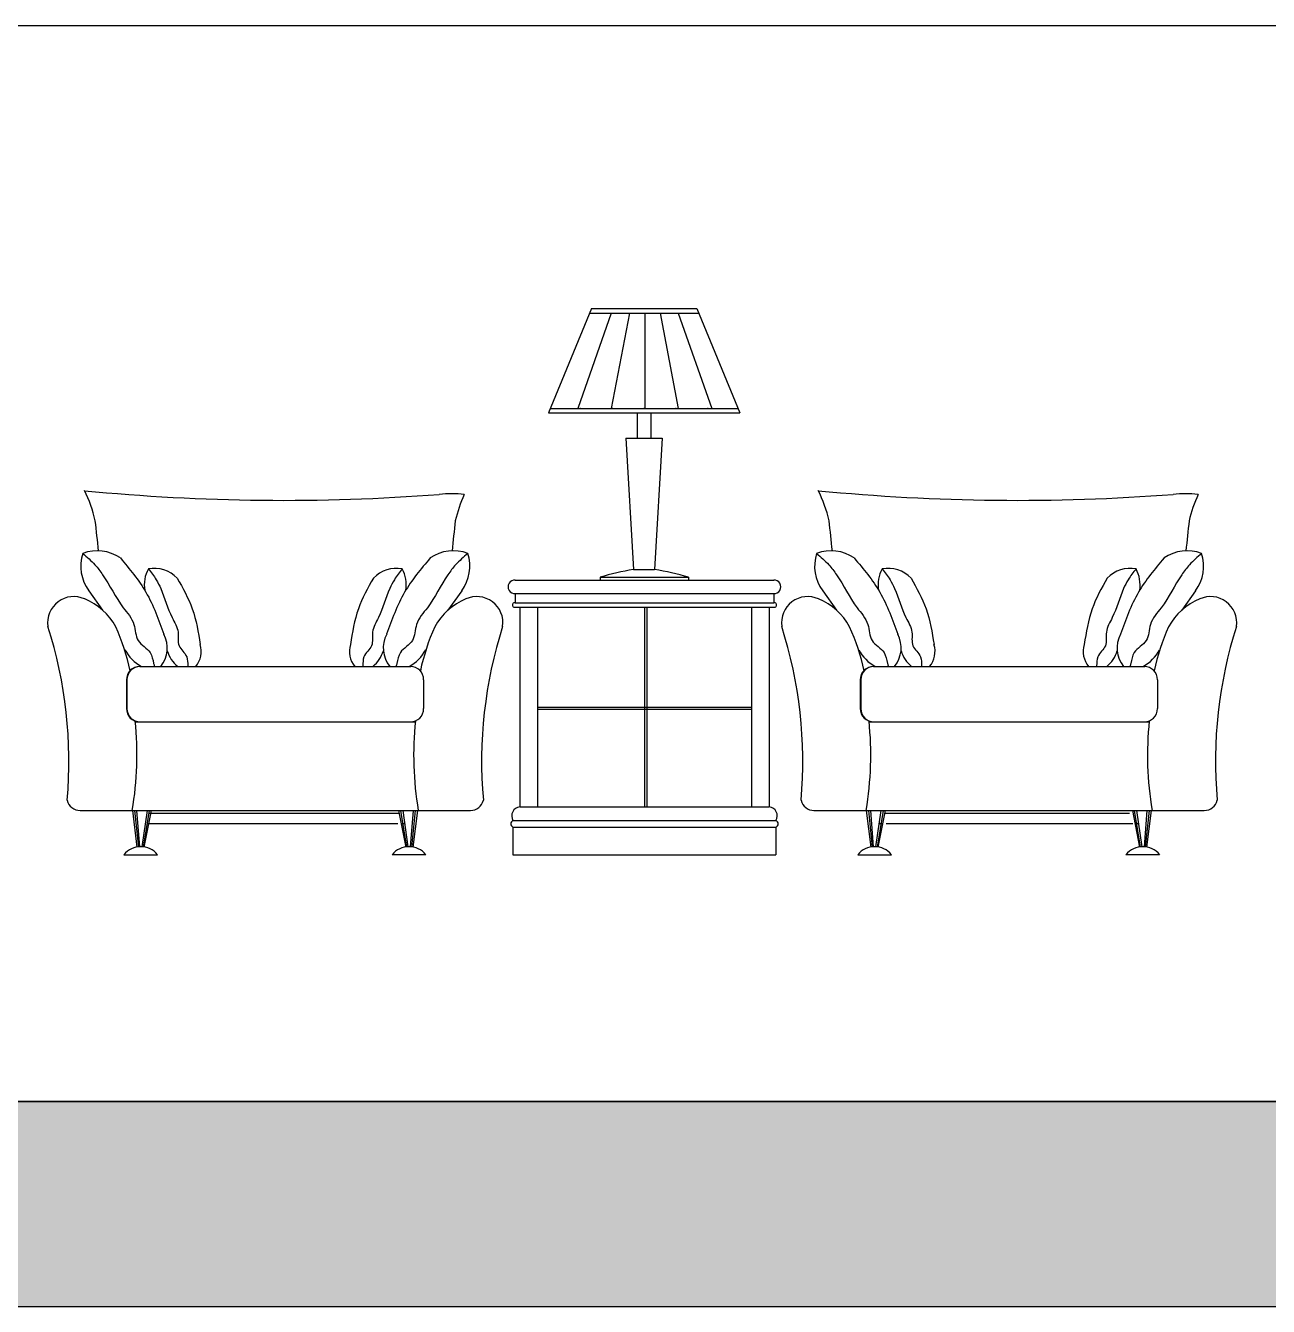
# Model space of a CAD drawing. Header units: millimetres. Extents: x 1987 to 28581, y 809 to 14560.
# Drawn here: x 14107 to 16494, y 809 to 3269 of the extents above; entities that cross this region are included whole.
import ezdxf

# ---------------------------------------------------------------- set-up
doc = ezdxf.new("R2010")
doc.units = ezdxf.units.MM
doc.layers.add('www.cad-blocks.net', color=7, linetype='Continuous')

# ---------------------------------------------------------------- blocks, each defined once
blk = doc.blocks.new('A$C60DD5846')
for p, q in [((1043.8, 1048.8), (961.2, 848.3)), ((1082.1, 1040.1), (1017.6, 856.6)), ((1040.2, 1040.1), (1249.7, 1040.1)), ((1043.8, 1048.8), (1246.1, 1048.8)), ((1116.8, 1040.1), (1082, 856.6)), ((1146.4, 1040.1), (1146.4, 857)), ((1176, 1040.1), (1210.8, 856.6)), ((1210.7, 1040.1), (1275.2, 856.6)), ((1246.1, 1048.8), (1328.7, 848.3)), ((961.2, 848.3), (1328.7, 848.3)), ((964.8, 857), (1325.1, 857)), ((1131.9, 848.3), (1131.9, 800.2)), ((1158, 848.3), (1158, 800.2)), ((1110.1, 800.2), (1179.8, 800.2)), ((1110.1, 800.2), (1124.8, 547.8)), ((1179.8, 800.2), (1165.1, 547.8)), ((1124.8, 547.8), (1165, 547.8)), ((897.5, 527.4), (1394.1, 527.4)), ((1060.4, 532.9), (1060.4, 527.4)), ((1060.4, 532.9), (1230.5, 532.9)), ((1230.5, 532.9), (1230.5, 527.4)), ((78.6, 506.8), (105.1, 469.6)), ((794.7, 506.8), (768.3, 469.6)), ((897.5, 501.3), (897.5, 483.9)), ((897.5, 501.3), (1394.1, 501.3)), ((1394.1, 501.3), (1394.1, 483.9)), ((1488.2, 506.8), (1514.6, 469.6)), ((2204.2, 506.8), (2177.8, 469.6)), ((897.5, 483.9), (1394.1, 483.9)), ((897.5, 475.2), (1394.1, 475.2)), ((906.2, 475.2), (906.2, 91.9)), ((940.2, 475.2), (940.2, 91.9)), ((1145.8, 475.2), (1145.8, 91.9)), ((1150.1, 475.2), (1150.1, 91.9)), ((1351.4, 475.2), (1351.4, 91.9)), ((1385.3, 475.2), (1385.3, 91.9)), ((176.2, 361.5), (696.1, 361.5)), ((177.3, 361.5), (697.2, 361.5)), ((1585.7, 361.5), (2105.6, 361.5)), ((1586.8, 361.5), (2106.7, 361.5)), ((150.7, 336), (150.7, 280.5)), ((151.8, 336), (151.8, 280.5)), ((721.6, 336), (721.6, 280.5)), ((1560.2, 336), (1560.2, 280.5)), ((1561.3, 336), (1561.3, 280.5)), ((2131.1, 336), (2131.1, 280.5)), ((940.2, 283.5), (1351.4, 283.5)), ((940.2, 279.2), (1351.4, 279.2)), ((167.5, 255), (697.2, 255)), ((176.2, 255), (705.9, 255)), ((1577, 255), (2106.7, 255)), ((1585.7, 255), (2115.4, 255)), ((61.8, 85), (811.6, 85)), ((162.1, 85), (171, 14.2)), ((166.3, 85), (173.7, 14.6)), ((170.4, 85), (175.7, 14.9)), ((190.3, 85), (180.3, 14.9)), ((194.6, 85), (183.2, 14.6)), ((198.3, 85), (184.5, 14.3)), ((193.8, 80), (674.7, 80)), ((673.4, 85), (687.2, 14.3)), ((677.1, 85), (688.6, 14.6)), ((681.4, 85), (691.4, 14.9)), ((701.3, 85), (696, 14.9)), ((705.4, 85), (698, 14.6)), ((709.7, 85), (700.7, 14.2)), ((906.2, 91.9), (1385.3, 91.9)), ((1471.3, 85), (2221.1, 85)), ((1571.6, 85), (1580.5, 14.2)), ((1575.8, 85), (1583.3, 14.6)), ((1579.9, 85), (1585.2, 14.9)), ((1599.8, 85), (1589.8, 14.9)), ((1604.2, 85), (1592.7, 14.6)), ((1607.9, 85), (1594, 14.3)), ((1607.6, 80), (2077.7, 80)), ((2082.9, 85), (2096.7, 14.3)), ((2086.6, 85), (2098.1, 14.6)), ((2090.9, 85), (2100.9, 14.9)), ((2110.8, 85), (2105.5, 14.9)), ((2114.9, 85), (2107.5, 14.6)), ((2119.2, 85), (2110.2, 14.2)), ((190.6, 60), (672.2, 60)), ((678.2, 60), (685, 60)), ((893.2, 65.8), (1398.4, 65.8)), ((893.2, 52.7), (1398.4, 52.7)), ((893.2, 52.7), (893.2, 0)), ((1398.4, 52.7), (1398.4, 0)), ((1596.3, 60), (1603, 60)), ((1610.1, 60), (2083.9, 60)), ((2087.8, 60), (2094.5, 60)), ((145.9, 0), (210.6, 0)), ((725.8, 0), (661.1, 0)), ((893.2, 0), (1398.4, 0)), ((1555.4, 0), (1620.2, 0)), ((2135.3, 0), (2070.6, 0))]:
    blk.add_line(p, q)
for centre, radius, start, end in [((451.5, 4606.3), 3925.8, 264.4245, 274.3843), ((-157.1, 584.7), 254.4, 12.865, 26.7193), ((774, 467.7), 225.4, 83.4629, 95.6906), ((1030.5, 584.7), 254.4, 155.1419, 167.135), ((1861, 4606.3), 3925.8, 264.4245, 274.3843), ((1252.4, 584.7), 254.4, 12.865, 26.7193), ((2183.5, 467.7), 225.4, 83.4629, 95.6906), ((2440, 584.7), 254.4, 155.1419, 167.135), ((-3567.6, 213.4), 3683.4, 5.7686, 6.6708), ((4440.9, 213.4), 3683.4, 173.3292, 174.2314), ((-2158.1, 213.4), 3683.4, 5.7686, 6.6708), ((5850.5, 213.4), 3683.4, 173.3292, 174.2314), ((141.4, 553.8), 78.4, 161.6688, 216.8088), ((95, 506.6), 77.1, 55.0706, 111.3118), ((778.4, 506.6), 77.1, 68.6882, 124.9294), ((732, 553.8), 78.4, 323.1912, 18.3312), ((1550.9, 553.8), 78.4, 161.6688, 216.8088), ((1504.5, 506.6), 77.1, 55.0706, 111.3118), ((2187.9, 506.6), 77.1, 68.6882, 124.9294), ((2141.5, 553.8), 78.4, 323.1912, 18.3312), ((247.7, 518.3), 62.7, 151.0079, 189.4415), ((204.3, 488.1), 61.6, 44.4097, 100.6509), ((669.1, 488.1), 61.6, 79.3491, 135.5903), ((625.6, 518.3), 62.7, 350.5585, 28.9921), ((1235.8, -78.8), 636.4, 100.0427, 106.0011), ((1025.8, -216), 776.4, 74.7091, 79.6716), ((1657.2, 518.3), 62.7, 151.0079, 189.4415), ((1613.8, 488.1), 61.6, 44.4097, 100.6509), ((2078.6, 488.1), 61.6, 79.3491, 135.5903), ((2035.1, 518.3), 62.7, 350.5585, 28.9921), ((896.9, 514.4), 13.1, 87.1144, 272.8856), ((1394.7, 514.4), 13.1, 267.1144, 92.8856), ((49.6, 445.5), 50.2, 65.3723, 188.2209), ((823.7, 445.5), 50.2, 351.7791, 114.6277), ((1459.2, 445.5), 50.2, 65.3723, 188.2209), ((2233.2, 445.5), 50.2, 351.7791, 114.6277), ((26.1, 381.1), 118.6, 28.478, 67.9871), ((847.3, 381.1), 118.6, 112.0129, 151.522), ((896.5, 479.5), 4.48, 76.6678, 283.3322), ((1395.1, 479.5), 4.48, 256.6678, 103.3322), ((1435.6, 381.1), 118.6, 28.478, 67.9871), ((2256.8, 381.1), 118.6, 112.0129, 151.522), ((-812.8, 179.2), 853.1, 354.969, 17.6796), ((-258.2, 263.5), 425.8, 12.1108, 24.1446), ((173.2, 396.9), 56.1, 320.9252, 27.9818), ((700.2, 396.9), 56.1, 152.0182, 219.0748), ((1131.6, 263.5), 425.8, 155.8554, 167.8892), ((1686.1, 179.2), 853.1, 162.3204, 185.031), ((596.7, 179.2), 853.1, 354.969, 17.6796), ((1151.3, 263.5), 425.8, 12.1108, 24.1446), ((1582.7, 396.9), 56.1, 320.9252, 27.9818), ((2109.7, 396.9), 56.1, 152.0182, 219.0748), ((2541.1, 263.5), 425.8, 155.8554, 167.8892), ((3095.7, 179.2), 853.1, 162.3204, 185.031), ((217.1, 430.3), 78.4, 207.8731, 241.3813), ((249.5, 390.2), 44.9, 320.2192, 17.3208), ((623.9, 390.2), 44.9, 162.6792, 219.7808), ((656.3, 430.3), 78.4, 298.6187, 332.1269), ((1626.6, 430.3), 78.4, 207.8731, 241.3813), ((1659, 390.2), 44.9, 320.2192, 17.3208), ((2033.4, 390.2), 44.9, 162.6792, 219.7808), ((2065.8, 430.3), 78.4, 298.6187, 332.1269), ((289, 410), 62.7, 197.2122, 230.7203), ((584.4, 410), 62.7, 309.2797, 342.7878), ((1698.5, 410), 62.7, 197.2122, 230.7203), ((1993.9, 410), 62.7, 309.2797, 342.7878), ((176.2, 336), 25.5, 90, 180), ((177.3, 336), 25.5, 90, 180), ((696.1, 336), 25.5, 0, 90), ((1585.7, 336), 25.5, 90, 180), ((1586.8, 336), 25.5, 90, 180), ((2105.6, 336), 25.5, 0, 90), ((176.2, 280.5), 25.5, 180, 270), ((177.3, 280.5), 25.5, 180, 270), ((696.1, 280.5), 25.5, 270, 0), ((1585.7, 280.5), 25.5, 180, 270), ((1586.8, 280.5), 25.5, 180, 270), ((2105.6, 280.5), 25.5, 270, 0), ((-468.7, 191.2), 639.6, 350.4441, 5.9004), ((1342, 191.2), 639.6, 174.0996, 189.5559), ((940.9, 191.2), 639.6, 350.4441, 5.9004), ((2751.5, 191.2), 639.6, 174.0996, 189.5559), ((61.8, 110.5), 25.5, 193.7828, 270), ((811.6, 110.5), 25.5, 270, 346.2172), ((1471.3, 110.5), 25.5, 193.7828, 270), ((2221.1, 110.5), 25.5, 270, 346.2172), ((908.1, 74.6), 17.3, 96.0054, 210.8645), ((1383.5, 74.6), 17.3, 329.1355, 83.9946), ((896.2, 59.2), 7.21, 115.039, 244.961), ((1395.4, 59.2), 7.21, 295.039, 64.961), ((178.3, -26.9), 42.1, 39.7371, 140.2629), ((693.5, -26.9), 42.1, 39.7371, 140.2629), ((1587.8, -26.9), 42.1, 39.7371, 140.2629), ((2103, -26.9), 42.1, 39.7371, 140.2629)]:
    blk.add_arc(centre, radius, start, end)
for points, knots in [([(67, 578.4), (75, 571.5), (89.2, 559.2), (115.8, 524.5), (134.7, 482.9), (169, 446.3), (167.3, 407.5), (198.6, 393.4), (201.6, 372.4), (204.1, 363.4), (204.7, 361.5)], [0, 0, 0, 0, 37.506288, 65.782259, 153.619658, 198.465285, 236.495883, 274.837161, 300.242842, 307.42838, 307.42838, 307.42838, 307.42838]), ([(806.4, 578.4), (798.3, 571.5), (784.2, 559.2), (757.6, 524.5), (738.7, 482.9), (704.3, 446.3), (706, 407.5), (674.8, 393.4), (671.7, 372.4), (669.3, 363.4), (668.7, 361.5)], [0, 0, 0, 0, 37.506288, 65.782259, 153.619658, 198.465285, 236.495883, 274.837161, 300.242842, 307.42838, 307.42838, 307.42838, 307.42838]), ([(1476.5, 578.4), (1484.5, 571.5), (1498.7, 559.2), (1525.3, 524.5), (1544.2, 482.9), (1578.6, 446.3), (1576.8, 407.5), (1608.1, 393.4), (1611.1, 372.4), (1613.6, 363.4), (1614.2, 361.5)], [0, 0, 0, 0, 37.506288, 65.782259, 153.619658, 198.465285, 236.495883, 274.837161, 300.242842, 307.42838, 307.42838, 307.42838, 307.42838]), ([(2215.9, 578.4), (2207.8, 571.5), (2193.7, 559.2), (2167.1, 524.5), (2148.2, 482.9), (2113.8, 446.3), (2115.5, 407.5), (2084.3, 393.4), (2081.3, 372.4), (2078.8, 363.4), (2078.2, 361.5)], [0, 0, 0, 0, 37.506288, 65.782259, 153.619658, 198.465285, 236.495883, 274.837161, 300.242842, 307.42838, 307.42838, 307.42838, 307.42838]), ([(192.9, 548.7), (198.2, 542), (207.4, 530.3), (223.2, 499), (231.9, 463.6), (253.6, 429.7), (246.5, 399.4), (269, 383.8), (268.3, 368.1), (268.7, 361.9), (268.7, 361.5)], [0, 0, 0, 0, 37.506288, 65.782259, 153.619658, 198.465285, 236.495883, 274.837161, 300.242842, 301.926971, 301.926971, 301.926971, 301.926971]), ([(680.5, 548.7), (675.2, 542), (665.9, 530.3), (650.1, 499), (641.4, 463.6), (619.8, 429.7), (626.9, 399.4), (604.4, 383.8), (605.1, 368.1), (604.7, 361.9), (604.7, 361.5)], [0, 0, 0, 0, 37.506288, 65.782259, 153.619658, 198.465285, 236.495883, 274.837161, 300.242842, 301.926971, 301.926971, 301.926971, 301.926971]), ([(1602.4, 548.7), (1607.7, 542), (1617, 530.3), (1632.8, 499), (1641.5, 463.6), (1663.1, 429.7), (1656, 399.4), (1678.5, 383.8), (1677.8, 368.1), (1678.2, 361.9), (1678.2, 361.5)], [0, 0, 0, 0, 37.506288, 65.782259, 153.619658, 198.465285, 236.495883, 274.837161, 300.242842, 301.926971, 301.926971, 301.926971, 301.926971]), ([(2090, 548.7), (2084.7, 542), (2075.4, 530.3), (2059.6, 499), (2050.9, 463.6), (2029.3, 429.7), (2036.4, 399.4), (2013.9, 383.8), (2014.6, 368.1), (2014.2, 361.9), (2014.2, 361.5)], [0, 0, 0, 0, 37.506288, 65.782259, 153.619658, 198.465285, 236.495883, 274.837161, 300.242842, 301.926971, 301.926971, 301.926971, 301.926971])]:
    blk.add_open_spline(points, degree=3, knots=knots)
for points in [[(139.1, 569.8), (188.2, 504), (222.7, 423.2)], [(734.2, 569.8), (685.1, 504), (650.6, 423.2)], [(1548.6, 569.8), (1597.8, 504), (1632.3, 423.2)], [(2143.8, 569.8), (2094.6, 504), (2060.1, 423.2)], [(248.3, 531.2), (277.2, 472.2), (292.4, 403.6)], [(625.1, 531.2), (596.2, 472.2), (581, 403.6)], [(1657.8, 531.2), (1686.7, 472.2), (1701.9, 403.6)], [(2034.6, 531.2), (2005.7, 472.2), (1990.5, 403.6)]]:
    blk.add_spline(points, degree=3)
for p in [(1022.5, 857), (1083.7, 857), (1145, 857), (1206.2, 857), (1267.5, 857)]:
    blk.add_point(p)
blk = doc.blocks.new('FORMAT')
at = {"layer": 'www.cad-blocks.net', "true_color": 0x546d8e}
h = blk.add_hatch(color=155, dxfattribs=at)
h.set_gradient(color1=(68, 68, 68), color2=(84, 109, 142), tint=1)
h.paths.add_polyline_path([(3579.3, 1202.2), (3579.3, 808.9), (28581.4, 808.9), (28581.4, 1202.2)])
h.paths.add_polyline_path([(21213.7, 893.7), (28332.4, 893.7), (28332.4, 1124), (21213.7, 1124)], flags=24)
blk.add_line((28581.4, 1202.2), (3579.3, 1202.2))
at = {"layer": 'www.cad-blocks.net', "color": 155, "true_color": 0x546d8e}
for p, q in [((3579.3, 3268.6), (28581.4, 3268.6)), ((28581.4, 1202.2), (3579.3, 1202.2)), ((3579.3, 1202.2), (28581.4, 1202.2)), ((3579.3, 808.9), (28581.4, 808.9))]:
    blk.add_line(p, q, dxfattribs=at)
at = {"layer": 'www.cad-blocks.net'}
blk.add_line((3579.3, 1202.2), (28581.4, 1202.2), dxfattribs=at)

msp = doc.modelspace()

# ---------------------------------------------------------------- block references
for name, p in [('FORMAT', (0, 0)), ('A$C60DD5846', (14150, 1676.4))]:
    msp.add_blockref(name, p)

doc.saveas('drawing.dxf')
